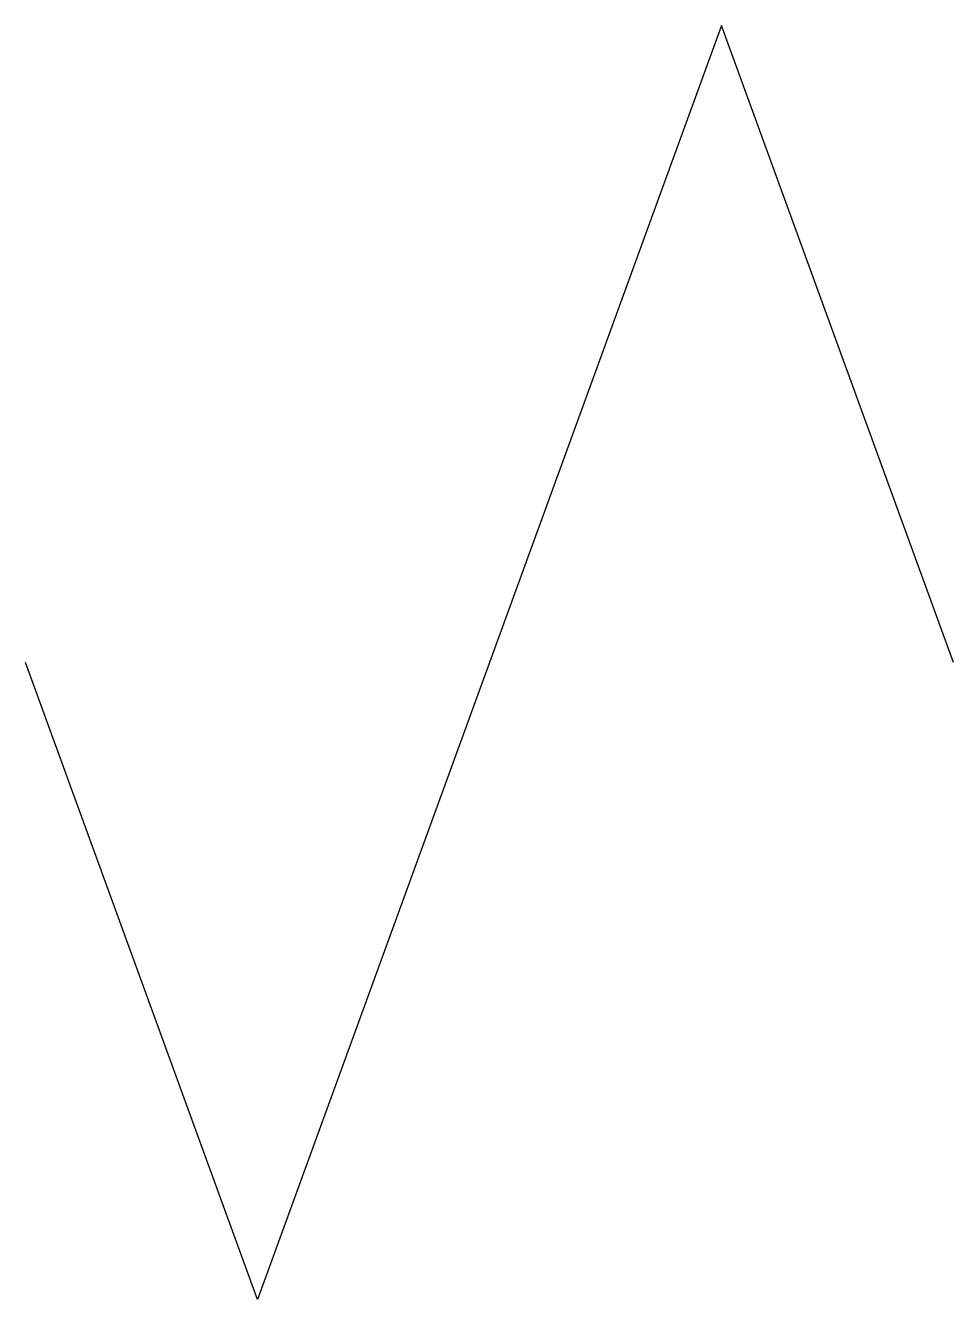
# Model space of a CAD drawing. Header units: feet. Extents: x 5.81 to 6.81, y 2.83 to 4.2.
import ezdxf

# ---------------------------------------------------------------- set-up
doc = ezdxf.new("R2010")
doc.units = ezdxf.units.FT
doc.header["$LTSCALE"] = 20
doc.header["$MEASUREMENT"] = 0

msp = doc.modelspace()

# ---------------------------------------------------------------- linework, layer by layer
msp.add_lwpolyline([(6.8087, 3.5125), (6.5587, 4.1993), (6.0587, 2.8256), (5.8087, 3.5125)])
at = {"layer": 'DEFPOINTS'}
for p in [(5.8087, 3.5125), (6.8087, 3.5125)]:
    msp.add_point(p, dxfattribs=at)

doc.saveas('drawing.dxf')
